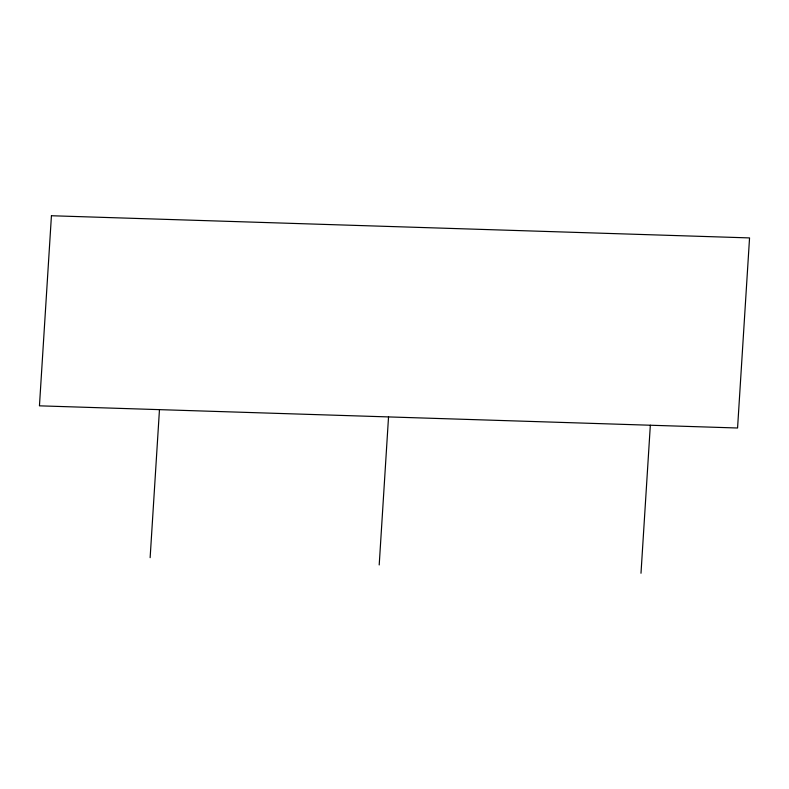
<?xml version="1.0" encoding="UTF-8"?>
<svg xmlns="http://www.w3.org/2000/svg" width="789" height="789" viewBox="0 0 789 789"><rect width="100%" height="100%" fill="white"/><g stroke="black" fill="none" stroke-linecap="round" stroke-linejoin="round"><path stroke-width="1.18" d="M150.137 557.665L159.467 409.649M379.203 564.944L388.533 416.917M640.993 573.258L650.333 425.232M51.433 215.742L39.45 405.832L737.567 428.003L749.55 237.913L51.433 215.742"/></g></svg>
